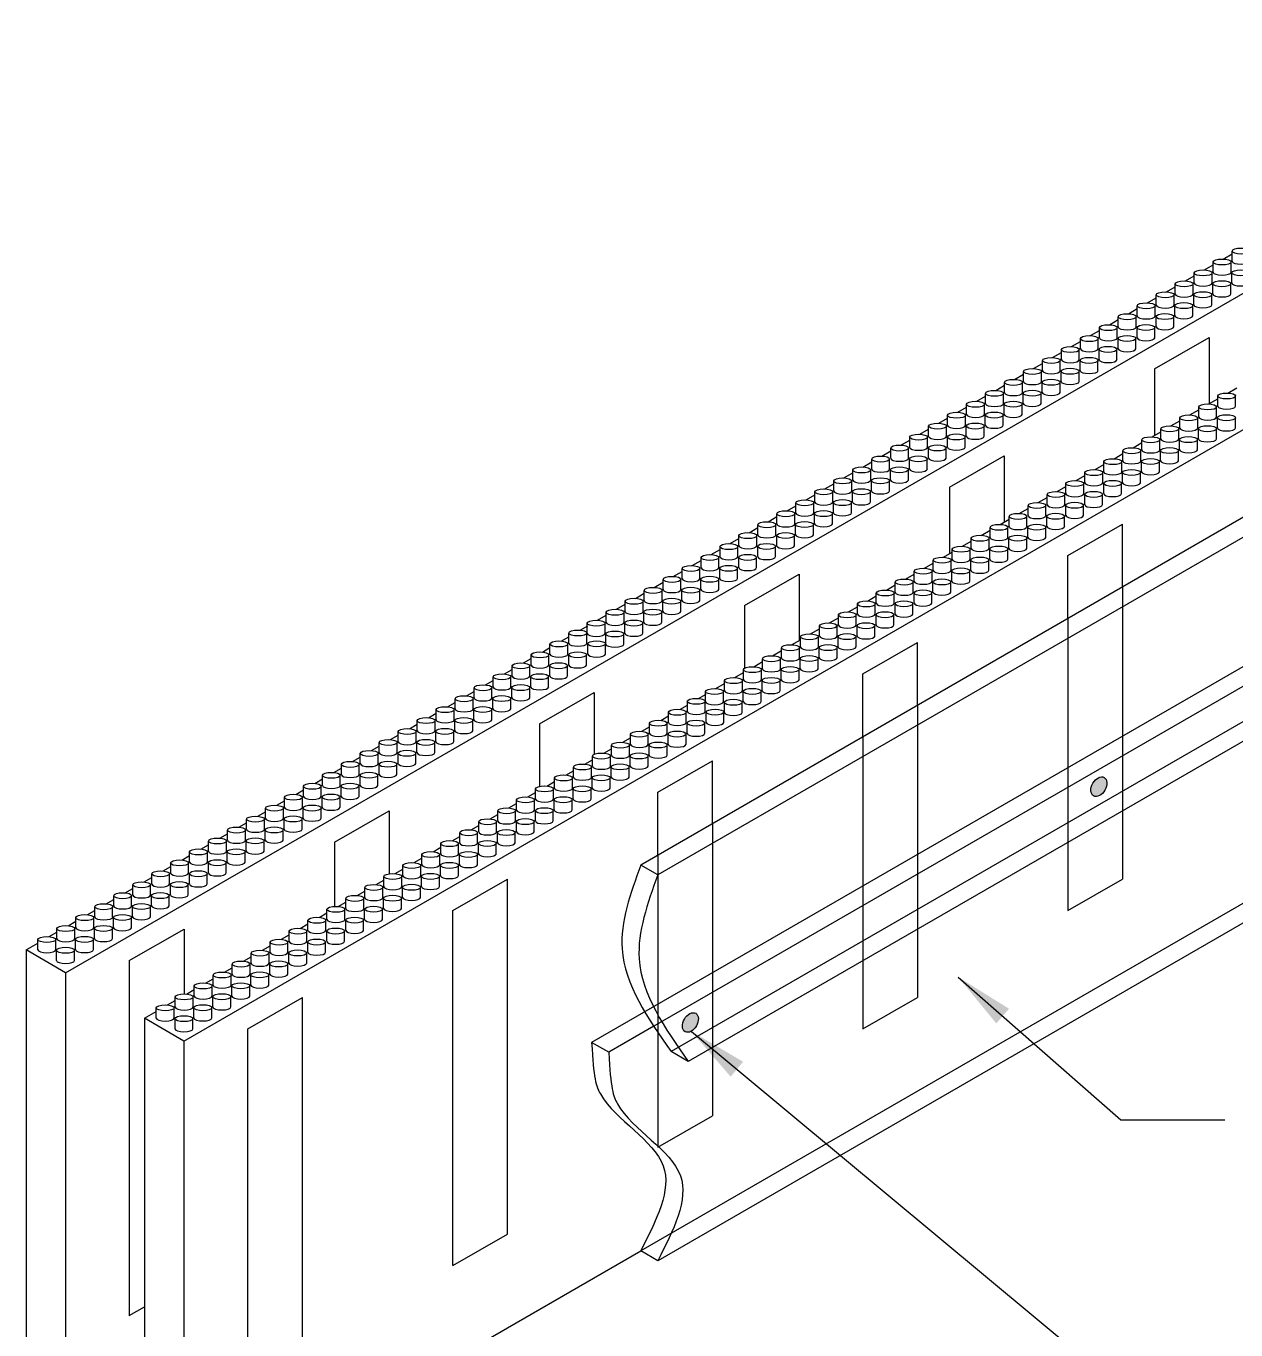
# Model space of a CAD drawing. Header units: inches. Extents: x 588 to 708, y 95 to 206.
# Drawn here: x 588.4 to 619.06, y 168.05 to 201.1 of the extents above; entities that cross this region are included whole.
import ezdxf

# ---------------------------------------------------------------- set-up
doc = ezdxf.new("R2010")
doc.units = ezdxf.units.IN
doc.header["$MEASUREMENT"] = 0
for name, color, linetype in [('LAYER 12', 12, 'Continuous'), ('LAYER 2', 2, 'Continuous'), ('LAYER 8', 8, 'Continuous')]:
    doc.layers.add(name, color=color, linetype=linetype)
doc.styles.add('NOTES', font='simplex.shx', dxfattribs={"height": 1})
doc.dimstyles.new('DIM-12$7', dxfattribs={"dimscale": 12, "dimtxt": 0.09375, "dimasz": 0.125, "dimexe": 0.1875, "dimexo": 0.0625, "dimgap": 0.0625, "dimtad": 0, "dimtih": 1, "dimtoh": 1, "dimdec": 4, "dimzin": 3, "dimdsep": 46, "dimlunit": 4, "dimtxsty": 'NOTES', "dimcen": 0.0625, "dimadec": 0, "dimazin": 0, "dimtfac": 1, "dimtdec": 4, "dimtofl": 0, "dimtmove": 0, "dimatfit": 3, "dimfxl": 1, "dimfrac": 2, "dimtolj": 1, "dimtzin": 0, "dimarcsym": 0})

msp = doc.modelspace()

# ---------------------------------------------------------------- hatches: boundary and pattern name
at = {"layer": 'LAYER 2'}
h = msp.add_hatch(color=256, dxfattribs=at)
edge = h.paths.add_edge_path()
edge.add_ellipse((615.584, 181.818), major_axis=(0.134, 0.233), ratio=0.652763, start_angle=0, end_angle=360)
h = msp.add_hatch(color=256, dxfattribs=at)
edge = h.paths.add_edge_path()
edge.add_ellipse((605.231, 175.84), major_axis=(0.134, 0.233), ratio=0.652763, start_angle=0, end_angle=360)

# ---------------------------------------------------------------- linework, layer by layer
at = {"layer": 'LAYER 12'}
for p, q in [((618.96, 195.139), (618.96, 195.398)), ((618.479, 194.861), (618.479, 195.12)), ((618.932, 194.861), (618.932, 195.12)), ((617.999, 194.584), (617.999, 194.843)), ((618.452, 194.584), (618.452, 194.843)), ((618.954, 194.588), (618.954, 194.846)), ((617.518, 194.306), (617.518, 194.565)), ((617.971, 194.306), (617.971, 194.565)), ((618.473, 194.31), (618.473, 194.569)), ((618.926, 194.31), (618.926, 194.569)), ((617.037, 194.029), (617.037, 194.288)), ((617.49, 194.029), (617.49, 194.288)), ((617.992, 194.033), (617.992, 194.291)), ((618.445, 194.033), (618.445, 194.291)), ((616.076, 193.474), (616.076, 193.733)), ((616.529, 193.474), (616.529, 193.733)), ((616.557, 193.751), (616.557, 194.01)), ((617.01, 193.751), (617.01, 194.01)), ((617.031, 193.478), (617.031, 193.736)), ((617.484, 193.478), (617.484, 193.736)), ((617.512, 193.755), (617.512, 194.014)), ((617.965, 193.755), (617.965, 194.014)), ((615.595, 193.196), (615.595, 193.455)), ((616.048, 193.196), (616.048, 193.455)), ((616.55, 193.2), (616.55, 193.459)), ((617.003, 193.2), (617.003, 193.459)), ((633.965, 193.369), (602.729, 175.334)), ((634.398, 193.119), (604.304, 175.744)), ((615.115, 192.919), (615.115, 193.178)), ((615.568, 192.919), (615.568, 193.178)), ((616.07, 192.922), (616.07, 193.181)), ((616.523, 192.922), (616.523, 193.181)), ((614.634, 192.641), (614.634, 192.9)), ((615.087, 192.641), (615.087, 192.9)), ((615.589, 192.645), (615.589, 192.904)), ((616.042, 192.645), (616.042, 192.904)), ((614.153, 192.364), (614.153, 192.623)), ((614.606, 192.364), (614.606, 192.623)), ((615.108, 192.367), (615.108, 192.626)), ((615.561, 192.367), (615.561, 192.626)), ((613.192, 191.809), (613.192, 192.068)), ((613.645, 191.809), (613.645, 192.068)), ((613.673, 192.086), (613.673, 192.345)), ((614.126, 192.086), (614.126, 192.345)), ((614.147, 191.812), (614.147, 192.071)), ((614.6, 191.812), (614.6, 192.071)), ((614.628, 192.09), (614.628, 192.349)), ((615.081, 192.09), (615.081, 192.349)), ((633.532, 191.722), (604.744, 175.101)), ((612.711, 191.531), (612.711, 191.79)), ((613.164, 191.531), (613.164, 191.79)), ((613.666, 191.535), (613.666, 191.794)), ((614.119, 191.535), (614.119, 191.794)), ((618.595, 191.464), (618.595, 191.723)), ((619.048, 191.464), (619.048, 191.723)), ((612.231, 191.254), (612.231, 191.513)), ((612.684, 191.254), (612.684, 191.513)), ((613.186, 191.257), (613.186, 191.516)), ((613.639, 191.257), (613.639, 191.516)), ((618.115, 191.187), (618.115, 191.446)), ((618.568, 191.187), (618.568, 191.446)), ((611.75, 190.976), (611.75, 191.235)), ((612.203, 190.976), (612.203, 191.235)), ((612.705, 190.98), (612.705, 191.239)), ((613.158, 190.98), (613.158, 191.239)), ((617.634, 190.909), (617.634, 191.168)), ((618.087, 190.909), (618.087, 191.168)), ((618.589, 190.913), (618.589, 191.172)), ((619.042, 190.913), (619.042, 191.172)), ((611.269, 190.699), (611.269, 190.958)), ((611.722, 190.699), (611.722, 190.958)), ((612.224, 190.702), (612.224, 190.961)), ((612.677, 190.702), (612.677, 190.961)), ((617.153, 190.632), (617.153, 190.891)), ((617.606, 190.632), (617.606, 190.891)), ((618.108, 190.635), (618.108, 190.894)), ((618.561, 190.635), (618.561, 190.894)), ((610.308, 190.144), (610.308, 190.403)), ((610.761, 190.144), (610.761, 190.403)), ((611.242, 190.421), (611.242, 190.68)), ((611.263, 190.147), (611.263, 190.406)), ((611.716, 190.147), (611.716, 190.406)), ((611.744, 190.425), (611.744, 190.684)), ((612.197, 190.425), (612.197, 190.684)), ((616.673, 190.354), (616.673, 190.613)), ((617.126, 190.354), (617.126, 190.613)), ((617.628, 190.358), (617.628, 190.617)), ((618.081, 190.358), (618.081, 190.617)), ((609.827, 189.866), (609.827, 190.125)), ((610.28, 189.866), (610.28, 190.125)), ((610.782, 189.87), (610.782, 190.129)), ((611.235, 189.87), (611.235, 190.129)), ((616.192, 190.077), (616.192, 190.336)), ((616.645, 190.077), (616.645, 190.336)), ((617.147, 190.08), (617.147, 190.339)), ((617.6, 190.08), (617.6, 190.339)), ((609.347, 189.589), (609.347, 189.848)), ((609.8, 189.589), (609.8, 189.848)), ((610.302, 189.592), (610.302, 189.851)), ((610.755, 189.592), (610.755, 189.851)), ((615.231, 189.522), (615.231, 189.781)), ((615.684, 189.522), (615.684, 189.781)), ((615.711, 189.799), (615.711, 190.058)), ((616.164, 189.799), (616.164, 190.058)), ((616.186, 189.525), (616.186, 189.784)), ((616.639, 189.525), (616.639, 189.784)), ((616.666, 189.803), (616.666, 190.062)), ((617.119, 189.803), (617.119, 190.062)), ((608.866, 189.311), (608.866, 189.57)), ((609.319, 189.311), (609.319, 189.57)), ((609.821, 189.315), (609.821, 189.574)), ((610.274, 189.315), (610.274, 189.574)), ((614.75, 189.244), (614.75, 189.503)), ((615.203, 189.244), (615.203, 189.503)), ((615.705, 189.248), (615.705, 189.507)), ((616.158, 189.248), (616.158, 189.507)), ((608.385, 189.034), (608.385, 189.293)), ((608.838, 189.034), (608.838, 189.293)), ((609.34, 189.037), (609.34, 189.296)), ((609.793, 189.037), (609.793, 189.296)), ((614.269, 188.967), (614.269, 189.226)), ((614.722, 188.967), (614.722, 189.226)), ((615.224, 188.97), (615.224, 189.229)), ((615.677, 188.97), (615.677, 189.229)), ((607.905, 188.756), (607.905, 189.015)), ((608.358, 188.756), (608.358, 189.015)), ((608.379, 188.482), (608.379, 188.741)), ((608.832, 188.482), (608.832, 188.741)), ((608.86, 188.76), (608.86, 189.019)), ((609.313, 188.76), (609.313, 189.019)), ((613.789, 188.689), (613.789, 188.948)), ((614.242, 188.689), (614.242, 188.948)), ((614.744, 188.693), (614.744, 188.952)), ((615.197, 188.693), (615.197, 188.952)), ((607.396, 188.201), (607.396, 188.46)), ((607.424, 188.479), (607.424, 188.738)), ((607.877, 188.479), (607.877, 188.738)), ((607.898, 188.205), (607.898, 188.464)), ((608.351, 188.205), (608.351, 188.464)), ((613.308, 188.412), (613.308, 188.671)), ((613.761, 188.412), (613.761, 188.671)), ((614.263, 188.415), (614.263, 188.674)), ((614.716, 188.415), (614.716, 188.674)), ((606.463, 187.924), (606.463, 188.183)), ((606.916, 187.924), (606.916, 188.183)), ((607.418, 187.927), (607.418, 188.186)), ((607.871, 187.927), (607.871, 188.186)), ((612.347, 187.857), (612.347, 188.116)), ((612.8, 187.857), (612.8, 188.116)), ((612.827, 188.134), (612.827, 188.393)), ((613.28, 188.134), (613.28, 188.393)), ((613.302, 187.86), (613.302, 188.119)), ((613.755, 187.86), (613.755, 188.119)), ((613.782, 188.138), (613.782, 188.397)), ((614.235, 188.138), (614.235, 188.397)), ((605.982, 187.646), (605.982, 187.905)), ((606.435, 187.646), (606.435, 187.905)), ((606.937, 187.65), (606.937, 187.909)), ((607.39, 187.65), (607.39, 187.909)), ((611.866, 187.579), (611.866, 187.838)), ((612.319, 187.579), (612.319, 187.838)), ((612.821, 187.583), (612.821, 187.842)), ((613.274, 187.583), (613.274, 187.842)), ((605.501, 187.369), (605.501, 187.628)), ((605.954, 187.369), (605.954, 187.628)), ((606.456, 187.372), (606.456, 187.631)), ((606.909, 187.372), (606.909, 187.631)), ((611.385, 187.302), (611.385, 187.561)), ((611.838, 187.302), (611.838, 187.561)), ((612.34, 187.305), (612.34, 187.564)), ((612.793, 187.305), (612.793, 187.564)), ((633.965, 187.369), (603.972, 170.052)), ((605.021, 187.091), (605.021, 187.35)), ((605.474, 187.091), (605.474, 187.35)), ((605.976, 187.095), (605.976, 187.354)), ((606.429, 187.095), (606.429, 187.354)), ((610.905, 187.024), (610.905, 187.283)), ((611.358, 187.024), (611.358, 187.283)), ((611.86, 187.028), (611.86, 187.287)), ((612.313, 187.028), (612.313, 187.287)), ((604.059, 186.536), (604.059, 186.795)), ((604.512, 186.536), (604.512, 186.795)), ((604.54, 186.814), (604.54, 187.073)), ((604.993, 186.814), (604.993, 187.073)), ((605.014, 186.54), (605.014, 186.799)), ((605.467, 186.54), (605.467, 186.799)), ((605.495, 186.817), (605.495, 187.076)), ((605.948, 186.817), (605.948, 187.076)), ((610.424, 186.747), (610.424, 187.006)), ((610.877, 186.747), (610.877, 187.006)), ((611.379, 186.75), (611.379, 187.009)), ((611.832, 186.75), (611.832, 187.009)), ((616.183, 186.88), (616.183, 179.477)), ((603.579, 186.259), (603.579, 186.518)), ((604.032, 186.259), (604.032, 186.518)), ((604.534, 186.262), (604.534, 186.521)), ((604.987, 186.262), (604.987, 186.521)), ((609.463, 186.192), (609.463, 186.451)), ((609.916, 186.192), (609.916, 186.451)), ((609.943, 186.469), (609.943, 186.728)), ((610.396, 186.469), (610.396, 186.728)), ((610.418, 186.195), (610.418, 186.454)), ((610.871, 186.195), (610.871, 186.454)), ((610.898, 186.473), (610.898, 186.732)), ((611.351, 186.473), (611.351, 186.732)), ((603.098, 185.981), (603.098, 186.24)), ((603.551, 185.981), (603.551, 186.24)), ((604.053, 185.985), (604.053, 186.244)), ((604.506, 185.985), (604.506, 186.244)), ((608.982, 185.914), (608.982, 186.173)), ((609.435, 185.914), (609.435, 186.173)), ((609.937, 185.918), (609.937, 186.177)), ((610.39, 185.918), (610.39, 186.177)), ((602.617, 185.704), (602.617, 185.963)), ((603.07, 185.704), (603.07, 185.963)), ((603.572, 185.707), (603.572, 185.966)), ((604.026, 185.707), (604.026, 185.966)), ((608.501, 185.637), (608.501, 185.896)), ((608.954, 185.637), (608.954, 185.896)), ((609.456, 185.64), (609.456, 185.899)), ((609.909, 185.64), (609.909, 185.899)), ((614.797, 186.08), (614.797, 178.677)), ((601.673, 185.177), (601.673, 185.436)), ((602.126, 185.177), (602.126, 185.436)), ((602.154, 185.455), (602.154, 185.714)), ((602.607, 185.455), (602.607, 185.714)), ((602.628, 185.181), (602.628, 185.44)), ((603.081, 185.181), (603.081, 185.44)), ((603.092, 185.43), (603.092, 185.689)), ((603.545, 185.43), (603.545, 185.689)), ((608.021, 185.359), (608.021, 185.618)), ((608.474, 185.359), (608.474, 185.618)), ((608.976, 185.363), (608.976, 185.622)), ((609.429, 185.363), (609.429, 185.622)), ((601.192, 184.9), (601.192, 185.159)), ((601.645, 184.9), (601.645, 185.159)), ((602.148, 184.903), (602.148, 185.162)), ((602.601, 184.903), (602.601, 185.162)), ((607.54, 185.082), (607.54, 185.341)), ((607.993, 185.082), (607.993, 185.341)), ((608.495, 185.085), (608.495, 185.344)), ((608.948, 185.085), (608.948, 185.344)), ((600.712, 184.622), (600.712, 184.881)), ((601.165, 184.622), (601.165, 184.881)), ((601.667, 184.626), (601.667, 184.885)), ((602.12, 184.626), (602.12, 184.885)), ((606.579, 184.527), (606.579, 184.785)), ((607.032, 184.527), (607.032, 184.785)), ((607.059, 184.804), (607.059, 185.063)), ((607.512, 184.804), (607.512, 185.063)), ((607.534, 184.53), (607.534, 184.789)), ((607.987, 184.53), (607.987, 184.789)), ((608.014, 184.808), (608.014, 185.067)), ((608.467, 184.808), (608.467, 185.067)), ((600.231, 184.345), (600.231, 184.604)), ((600.684, 184.345), (600.684, 184.604)), ((601.186, 184.348), (601.186, 184.607)), ((601.639, 184.348), (601.639, 184.607)), ((606.098, 184.249), (606.098, 184.508)), ((606.551, 184.249), (606.551, 184.508)), ((607.053, 184.253), (607.053, 184.512)), ((607.506, 184.253), (607.506, 184.512)), ((599.75, 184.067), (599.75, 184.326)), ((600.203, 184.067), (600.203, 184.326)), ((600.706, 184.071), (600.706, 184.33)), ((601.159, 184.071), (601.159, 184.33)), ((605.617, 183.972), (605.617, 184.23)), ((606.07, 183.972), (606.07, 184.23)), ((606.572, 183.975), (606.572, 184.234)), ((607.026, 183.975), (607.026, 184.234)), ((599.27, 183.79), (599.27, 184.049)), ((599.723, 183.79), (599.723, 184.049)), ((600.225, 183.793), (600.225, 184.052)), ((600.678, 183.793), (600.678, 184.052)), ((605.154, 183.723), (605.154, 183.982)), ((605.607, 183.723), (605.607, 183.982)), ((606.092, 183.698), (606.092, 183.957)), ((606.545, 183.698), (606.545, 183.957)), ((610.987, 183.88), (610.987, 176.477)), ((598.308, 183.235), (598.308, 183.494)), ((598.761, 183.235), (598.761, 183.494)), ((598.789, 183.512), (598.789, 183.771)), ((599.242, 183.512), (599.242, 183.771)), ((599.264, 183.238), (599.264, 183.497)), ((599.717, 183.238), (599.717, 183.497)), ((599.744, 183.516), (599.744, 183.775)), ((600.197, 183.516), (600.197, 183.775)), ((604.673, 183.445), (604.673, 183.704)), ((605.126, 183.445), (605.126, 183.704)), ((605.628, 183.449), (605.628, 183.708)), ((606.081, 183.449), (606.081, 183.708)), ((597.828, 182.957), (597.828, 183.216)), ((598.281, 182.957), (598.281, 183.216)), ((598.783, 182.961), (598.783, 183.22)), ((599.236, 182.961), (599.236, 183.22)), ((603.712, 182.89), (603.712, 183.149)), ((604.165, 182.89), (604.165, 183.149)), ((604.192, 183.168), (604.192, 183.427)), ((604.645, 183.168), (604.645, 183.427)), ((604.667, 182.894), (604.667, 183.153)), ((605.12, 182.894), (605.12, 183.153)), ((605.148, 183.171), (605.148, 183.43)), ((605.601, 183.171), (605.601, 183.43)), ((597.347, 182.68), (597.347, 182.939)), ((597.8, 182.68), (597.8, 182.939)), ((598.302, 182.683), (598.302, 182.942)), ((598.755, 182.683), (598.755, 182.942)), ((603.231, 182.613), (603.231, 182.872)), ((603.684, 182.613), (603.684, 182.872)), ((604.186, 182.616), (604.186, 182.875)), ((604.639, 182.616), (604.639, 182.875)), ((609.601, 183.08), (609.601, 175.677)), ((596.866, 182.402), (596.866, 182.661)), ((597.32, 182.402), (597.32, 182.661)), ((597.822, 182.406), (597.822, 182.665)), ((598.275, 182.406), (598.275, 182.665)), ((602.75, 182.335), (602.75, 182.594)), ((603.203, 182.335), (603.203, 182.594)), ((603.706, 182.339), (603.706, 182.598)), ((604.159, 182.339), (604.159, 182.598)), ((596.386, 182.125), (596.386, 182.384)), ((596.839, 182.125), (596.839, 182.384)), ((597.341, 182.128), (597.341, 182.387)), ((597.794, 182.128), (597.794, 182.387)), ((602.27, 182.058), (602.27, 182.317)), ((602.723, 182.058), (602.723, 182.317)), ((603.225, 182.061), (603.225, 182.32)), ((603.678, 182.061), (603.678, 182.32)), ((595.424, 181.57), (595.424, 181.829)), ((595.878, 181.57), (595.878, 181.829)), ((595.905, 181.847), (595.905, 182.106)), ((596.358, 181.847), (596.358, 182.106)), ((596.38, 181.573), (596.38, 181.832)), ((596.833, 181.573), (596.833, 181.832)), ((596.86, 181.851), (596.86, 182.11)), ((597.313, 181.851), (597.313, 182.11)), ((601.789, 181.78), (601.789, 182.039)), ((602.242, 181.78), (602.242, 182.039)), ((602.744, 181.784), (602.744, 182.043)), ((603.197, 181.784), (603.197, 182.043)), ((594.944, 181.292), (594.944, 181.551)), ((595.397, 181.292), (595.397, 181.551)), ((595.899, 181.296), (595.899, 181.555)), ((596.352, 181.296), (596.352, 181.555)), ((600.828, 181.225), (600.828, 181.484)), ((601.281, 181.225), (601.281, 181.484)), ((601.308, 181.503), (601.308, 181.762)), ((601.761, 181.503), (601.761, 181.762)), ((601.783, 181.229), (601.783, 181.488)), ((602.236, 181.229), (602.236, 181.488)), ((602.264, 181.506), (602.264, 181.765)), ((602.717, 181.506), (602.717, 181.765)), ((594.463, 181.015), (594.463, 181.274)), ((594.916, 181.015), (594.916, 181.274)), ((595.418, 181.018), (595.418, 181.277)), ((595.871, 181.018), (595.871, 181.277)), ((600.347, 180.948), (600.347, 181.207)), ((600.8, 180.948), (600.8, 181.207)), ((601.302, 180.951), (601.302, 181.21)), ((601.755, 180.951), (601.755, 181.21)), ((593.982, 180.737), (593.982, 180.996)), ((594.436, 180.737), (594.436, 180.996)), ((594.938, 180.741), (594.938, 181)), ((595.391, 180.741), (595.391, 181)), ((599.866, 180.67), (599.866, 180.929)), ((600.32, 180.67), (600.32, 180.929)), ((600.822, 180.674), (600.822, 180.933)), ((601.275, 180.674), (601.275, 180.933)), ((605.79, 180.88), (605.79, 173.477)), ((593.502, 180.46), (593.502, 180.719)), ((593.955, 180.46), (593.955, 180.719)), ((594.457, 180.463), (594.457, 180.722)), ((594.91, 180.463), (594.91, 180.722)), ((599.386, 180.393), (599.386, 180.652)), ((599.839, 180.393), (599.839, 180.652)), ((600.341, 180.396), (600.341, 180.655)), ((600.794, 180.396), (600.794, 180.655)), ((592.54, 179.905), (592.54, 180.164)), ((592.994, 179.905), (592.994, 180.164)), ((593.021, 180.182), (593.021, 180.441)), ((593.474, 180.182), (593.474, 180.441)), ((593.496, 179.908), (593.496, 180.167)), ((593.949, 179.908), (593.949, 180.167)), ((593.976, 180.186), (593.976, 180.445)), ((594.429, 180.186), (594.429, 180.445)), ((598.905, 180.115), (598.905, 180.374)), ((599.358, 180.115), (599.358, 180.374)), ((599.86, 180.119), (599.86, 180.378)), ((600.313, 180.119), (600.313, 180.378)), ((592.06, 179.627), (592.06, 179.886)), ((592.513, 179.627), (592.513, 179.886)), ((593.015, 179.631), (593.015, 179.89)), ((593.468, 179.631), (593.468, 179.89)), ((597.944, 179.56), (597.944, 179.819)), ((598.397, 179.56), (598.397, 179.819)), ((598.424, 179.838), (598.424, 180.097)), ((598.878, 179.838), (598.878, 180.097)), ((598.899, 179.564), (598.899, 179.823)), ((599.352, 179.564), (599.352, 179.823)), ((599.38, 179.841), (599.38, 180.1)), ((599.833, 179.841), (599.833, 180.1)), ((604.405, 180.08), (604.405, 172.677)), ((591.579, 179.35), (591.579, 179.609)), ((592.032, 179.35), (592.032, 179.609)), ((592.534, 179.353), (592.534, 179.612)), ((592.987, 179.353), (592.987, 179.612)), ((597.463, 179.283), (597.463, 179.542)), ((597.916, 179.283), (597.916, 179.542)), ((598.418, 179.286), (598.418, 179.545)), ((598.871, 179.286), (598.871, 179.545)), ((591.098, 179.072), (591.098, 179.331)), ((591.552, 179.072), (591.552, 179.331)), ((592.054, 179.076), (592.054, 179.335)), ((592.507, 179.076), (592.507, 179.335)), ((596.982, 179.005), (596.982, 179.264)), ((597.436, 179.005), (597.436, 179.264)), ((597.938, 179.009), (597.938, 179.268)), ((598.391, 179.009), (598.391, 179.268)), ((614.797, 178.677), (616.183, 179.477)), ((590.618, 178.795), (590.618, 179.054)), ((591.071, 178.795), (591.071, 179.054)), ((591.573, 178.798), (591.573, 179.057)), ((592.026, 178.798), (592.026, 179.057)), ((596.502, 178.728), (596.502, 178.987)), ((596.955, 178.728), (596.955, 178.987)), ((597.457, 178.731), (597.457, 178.99)), ((597.91, 178.731), (597.91, 178.99)), ((589.657, 178.24), (589.657, 178.499)), ((590.11, 178.24), (590.11, 178.499)), ((590.137, 178.517), (590.137, 178.776)), ((590.59, 178.517), (590.59, 178.776)), ((590.612, 178.243), (590.612, 178.502)), ((591.065, 178.243), (591.065, 178.502)), ((591.092, 178.521), (591.092, 178.78)), ((591.545, 178.521), (591.545, 178.78)), ((596.021, 178.45), (596.021, 178.709)), ((596.474, 178.45), (596.474, 178.709)), ((596.976, 178.454), (596.976, 178.713)), ((597.429, 178.454), (597.429, 178.713)), ((589.176, 177.962), (589.176, 178.221)), ((589.629, 177.962), (589.629, 178.221)), ((590.131, 177.966), (590.131, 178.225)), ((590.584, 177.966), (590.584, 178.225)), ((595.54, 178.173), (595.54, 178.432)), ((595.994, 178.173), (595.994, 178.432)), ((596.496, 178.176), (596.496, 178.435)), ((596.949, 178.176), (596.949, 178.435)), ((588.695, 177.685), (588.695, 177.943)), ((589.148, 177.685), (589.148, 177.943)), ((589.65, 177.688), (589.65, 177.947)), ((590.103, 177.688), (590.103, 177.947)), ((594.579, 177.618), (594.579, 177.876)), ((595.032, 177.618), (595.032, 177.876)), ((595.06, 177.895), (595.06, 178.154)), ((595.513, 177.895), (595.513, 178.154)), ((595.534, 177.621), (595.534, 177.88)), ((595.987, 177.621), (595.987, 177.88)), ((596.015, 177.899), (596.015, 178.158)), ((596.468, 177.899), (596.468, 178.158)), ((589.17, 177.411), (589.17, 177.67)), ((589.623, 177.411), (589.623, 177.67)), ((594.098, 177.34), (594.098, 177.599)), ((594.552, 177.34), (594.552, 177.599)), ((595.054, 177.344), (595.054, 177.603)), ((595.507, 177.344), (595.507, 177.603)), ((593.618, 177.063), (593.618, 177.321)), ((594.071, 177.063), (594.071, 177.321)), ((594.573, 177.066), (594.573, 177.325)), ((595.026, 177.066), (595.026, 177.325)), ((593.137, 176.785), (593.137, 177.044)), ((593.59, 176.785), (593.59, 177.044)), ((594.092, 176.789), (594.092, 177.048)), ((594.545, 176.789), (594.545, 177.048)), ((592.657, 176.508), (592.657, 176.766)), ((593.11, 176.508), (593.11, 176.766)), ((593.612, 176.511), (593.612, 176.77)), ((594.065, 176.511), (594.065, 176.77)), ((591.695, 175.953), (591.695, 176.211)), ((592.148, 175.953), (592.148, 176.211)), ((592.176, 176.23), (592.176, 176.489)), ((592.629, 176.23), (592.629, 176.489)), ((592.65, 175.956), (592.65, 176.215)), ((593.103, 175.956), (593.103, 176.215)), ((593.131, 176.234), (593.131, 176.493)), ((593.584, 176.234), (593.584, 176.493)), ((609.601, 175.677), (610.987, 176.477)), ((592.17, 175.679), (592.17, 175.937)), ((592.623, 175.679), (592.623, 175.937)), ((604.405, 172.677), (605.79, 173.477))]:
    msp.add_line(p, q, dxfattribs=at)
for centre in [(619.186, 195.398), (618.706, 195.12), (618.225, 194.843), (619.18, 194.846), (617.264, 194.288), (617.744, 194.565), (618.219, 194.291), (618.7, 194.569), (616.783, 194.01), (617.738, 194.014), (616.302, 193.733), (617.258, 193.736), (615.822, 193.455), (616.777, 193.459), (615.341, 193.178), (616.296, 193.181), (614.86, 192.9), (615.816, 192.904), (613.899, 192.345), (614.38, 192.623), (614.854, 192.349), (615.335, 192.626), (613.418, 192.068), (614.374, 192.071), (612.938, 191.79), (613.893, 191.794), (618.822, 191.723), (612.457, 191.513), (613.412, 191.516), (618.341, 191.446), (611.976, 191.235), (612.932, 191.239), (617.86, 191.168), (618.816, 191.172), (611.015, 190.68), (611.496, 190.958), (611.97, 190.684), (612.451, 190.961), (617.38, 190.891), (618.335, 190.894), (610.534, 190.403), (611.49, 190.406), (616.418, 190.336), (616.899, 190.613), (617.374, 190.339), (617.854, 190.617), (610.054, 190.125), (611.009, 190.129), (615.938, 190.058), (616.893, 190.062), (609.573, 189.848), (610.528, 189.851), (615.457, 189.781), (616.412, 189.784), (609.092, 189.57), (610.048, 189.574), (614.976, 189.503), (615.932, 189.507), (608.131, 189.015), (608.612, 189.293), (609.086, 189.019), (609.567, 189.296), (614.496, 189.226), (615.451, 189.229), (607.65, 188.738), (608.606, 188.741), (613.534, 188.671), (614.015, 188.948), (614.49, 188.674), (614.97, 188.952), (607.17, 188.46), (608.125, 188.464), (613.054, 188.393), (614.009, 188.397), (606.689, 188.183), (607.644, 188.186), (612.573, 188.116), (613.528, 188.119), (606.208, 187.905), (607.164, 187.909), (612.092, 187.838), (613.048, 187.842), (605.247, 187.35), (605.728, 187.628), (606.202, 187.354), (606.683, 187.631), (611.612, 187.561), (612.567, 187.564), (604.766, 187.073), (605.722, 187.076), (611.131, 187.283), (612.086, 187.287), (604.286, 186.795), (605.241, 186.799), (610.17, 186.728), (610.65, 187.006), (611.125, 186.732), (611.606, 187.009), (603.805, 186.518), (604.76, 186.521), (609.689, 186.451), (610.644, 186.454), (603.325, 186.24), (604.28, 186.244), (609.208, 186.173), (610.164, 186.177), (602.38, 185.714), (602.844, 185.963), (603.799, 185.966), (608.728, 185.896), (609.683, 185.899), (601.9, 185.436), (602.855, 185.44), (603.318, 185.689), (608.247, 185.618), (609.202, 185.622), (601.419, 185.159), (602.374, 185.162), (607.286, 185.063), (607.766, 185.341), (608.241, 185.067), (608.722, 185.344), (600.938, 184.881), (601.893, 184.885), (606.805, 184.785), (607.76, 184.789), (600.458, 184.604), (601.413, 184.607), (606.325, 184.508), (607.28, 184.512), (599.496, 184.049), (599.977, 184.326), (600.451, 184.052), (600.932, 184.33), (605.844, 184.23), (606.799, 184.234), (599.016, 183.771), (599.971, 183.775), (605.38, 183.982), (605.855, 183.708), (606.318, 183.957), (598.535, 183.494), (599.49, 183.497), (604.419, 183.427), (604.9, 183.704), (605.374, 183.43), (598.054, 183.216), (599.009, 183.22), (603.938, 183.149), (604.893, 183.153), (597.574, 182.939), (598.529, 182.942), (603.458, 182.872), (604.413, 182.875), (597.093, 182.661), (597.567, 182.387), (598.048, 182.665), (602.977, 182.594), (603.932, 182.598), (596.132, 182.106), (596.612, 182.384), (597.087, 182.11), (602.496, 182.317), (603.451, 182.32), (595.651, 181.829), (596.606, 181.832), (601.535, 181.762), (602.016, 182.039), (602.49, 181.765), (602.971, 182.043), (595.17, 181.551), (596.125, 181.555), (601.054, 181.484), (602.009, 181.488), (594.69, 181.274), (595.645, 181.277), (600.574, 181.207), (601.529, 181.21), (594.209, 180.996), (595.164, 181), (600.093, 180.929), (601.048, 180.933), (593.248, 180.441), (593.728, 180.719), (594.203, 180.445), (594.683, 180.722), (599.612, 180.652), (600.567, 180.655), (592.767, 180.164), (593.722, 180.167), (598.651, 180.097), (599.132, 180.374), (599.606, 180.1), (600.087, 180.378), (592.286, 179.886), (593.241, 179.89), (598.17, 179.819), (599.125, 179.823), (591.806, 179.609), (592.761, 179.612), (597.69, 179.542), (598.645, 179.545), (591.325, 179.331), (592.28, 179.335), (597.209, 179.264), (598.164, 179.268), (590.364, 178.776), (590.844, 179.054), (591.319, 178.78), (591.799, 179.057), (596.728, 178.987), (597.683, 178.99), (589.883, 178.499), (590.838, 178.502), (595.767, 178.432), (596.248, 178.709), (596.722, 178.435), (597.203, 178.713), (589.402, 178.221), (590.358, 178.225), (595.286, 178.154), (596.241, 178.158), (588.922, 177.943), (589.877, 177.947), (594.806, 177.876), (595.761, 177.88), (589.396, 177.67), (594.325, 177.599), (595.28, 177.603), (593.844, 177.321), (594.799, 177.325), (592.883, 176.766), (593.364, 177.044), (593.838, 176.77), (594.319, 177.048), (592.402, 176.489), (593.358, 176.493), (591.922, 176.211), (592.877, 176.215), (592.396, 175.937)]:
    msp.add_ellipse(centre, major_axis=(0.227, 0), ratio=0.333333, dxfattribs=at)
for centre in [(619.186, 195.139), (618.706, 194.861), (618.225, 194.584), (619.18, 194.588), (617.744, 194.306), (618.219, 194.033), (618.7, 194.31), (616.783, 193.751), (617.264, 194.029), (617.738, 193.755), (616.302, 193.474), (617.258, 193.478), (615.822, 193.196), (616.777, 193.2), (615.341, 192.919), (616.296, 192.922), (614.86, 192.641), (615.816, 192.645), (613.899, 192.086), (614.38, 192.364), (614.854, 192.09), (615.335, 192.367), (613.418, 191.809), (614.374, 191.812), (612.938, 191.531), (613.893, 191.535), (618.822, 191.464), (612.457, 191.254), (613.412, 191.257), (618.341, 191.187), (611.976, 190.976), (612.932, 190.98), (617.86, 190.909), (618.816, 190.913), (611.015, 190.421), (611.496, 190.699), (611.97, 190.425), (612.451, 190.702), (617.38, 190.632), (618.335, 190.635), (610.534, 190.144), (611.49, 190.147), (616.418, 190.077), (616.899, 190.354), (617.374, 190.08), (617.854, 190.358), (610.054, 189.866), (611.009, 189.87), (615.938, 189.799), (616.893, 189.803), (609.573, 189.589), (610.528, 189.592), (615.457, 189.522), (616.412, 189.525), (609.092, 189.311), (610.048, 189.315), (614.976, 189.244), (615.932, 189.248), (608.131, 188.756), (608.612, 189.034), (609.086, 188.76), (609.567, 189.037), (614.496, 188.967), (615.451, 188.97), (607.65, 188.479), (608.606, 188.482), (613.534, 188.412), (614.015, 188.689), (614.49, 188.415), (614.97, 188.693), (607.17, 188.201), (608.125, 188.205), (613.054, 188.134), (614.009, 188.138), (606.689, 187.924), (607.644, 187.927), (612.573, 187.857), (613.528, 187.86), (606.208, 187.646), (607.164, 187.65), (612.092, 187.579), (613.048, 187.583), (605.247, 187.091), (605.728, 187.369), (606.202, 187.095), (606.683, 187.372), (611.612, 187.302), (612.567, 187.305), (604.766, 186.814), (605.722, 186.817), (611.131, 187.024), (612.086, 187.028), (604.286, 186.536), (605.241, 186.54), (610.17, 186.469), (610.65, 186.747), (611.125, 186.473), (611.606, 186.75), (603.805, 186.259), (604.76, 186.262), (609.689, 186.192), (610.644, 186.195), (603.325, 185.981), (604.28, 185.985), (609.208, 185.914), (610.164, 185.918), (602.38, 185.455), (602.844, 185.704), (603.799, 185.707), (608.728, 185.637), (609.683, 185.64), (601.9, 185.177), (602.855, 185.181), (603.318, 185.43), (608.247, 185.359), (609.202, 185.363), (601.419, 184.9), (602.374, 184.903), (607.286, 184.804), (607.766, 185.082), (608.241, 184.808), (608.722, 185.085), (600.938, 184.622), (601.893, 184.626), (606.805, 184.527), (607.76, 184.53), (600.458, 184.345), (601.413, 184.348), (606.325, 184.249), (607.28, 184.253), (599.496, 183.79), (599.977, 184.067), (600.451, 183.793), (600.932, 184.071), (605.844, 183.972), (606.799, 183.975), (599.016, 183.512), (599.971, 183.516), (605.38, 183.723), (606.318, 183.698), (598.535, 183.235), (599.49, 183.238), (604.419, 183.168), (604.9, 183.445), (605.374, 183.171), (605.855, 183.449), (598.054, 182.957), (599.009, 182.961), (603.938, 182.89), (604.893, 182.894), (597.574, 182.68), (598.529, 182.683), (603.458, 182.613), (604.413, 182.616), (597.093, 182.402), (598.048, 182.406), (602.977, 182.335), (603.932, 182.339), (596.132, 181.847), (596.612, 182.125), (597.087, 181.851), (597.567, 182.128), (602.496, 182.058), (603.451, 182.061), (595.651, 181.57), (596.606, 181.573), (601.535, 181.503), (602.016, 181.78), (602.49, 181.506), (602.971, 181.784), (595.17, 181.292), (596.125, 181.296), (601.054, 181.225), (602.009, 181.229), (594.69, 181.015), (595.645, 181.018), (600.574, 180.948), (601.529, 180.951), (594.209, 180.737), (595.164, 180.741), (600.093, 180.67), (601.048, 180.674), (593.248, 180.182), (593.728, 180.46), (594.203, 180.186), (594.683, 180.463), (599.612, 180.393), (600.567, 180.396), (592.767, 179.905), (593.722, 179.908), (598.651, 179.838), (599.132, 180.115), (599.606, 179.841), (600.087, 180.119), (592.286, 179.627), (593.241, 179.631), (598.17, 179.56), (599.125, 179.564), (591.806, 179.35), (592.761, 179.353), (597.69, 179.283), (598.645, 179.286), (591.325, 179.072), (592.28, 179.076), (597.209, 179.005), (598.164, 179.009), (590.364, 178.517), (590.844, 178.795), (591.319, 178.521), (591.799, 178.798), (596.728, 178.728), (597.683, 178.731), (589.883, 178.24), (590.838, 178.243), (595.767, 178.173), (596.248, 178.45), (596.722, 178.176), (597.203, 178.454), (589.402, 177.962), (590.358, 177.966), (595.286, 177.895), (596.241, 177.899), (588.922, 177.685), (589.877, 177.688), (594.806, 177.618), (595.761, 177.621), (589.396, 177.411), (594.325, 177.34), (595.28, 177.344), (593.844, 177.063), (594.799, 177.066), (593.364, 176.785), (593.838, 176.511), (594.319, 176.789), (592.402, 176.23), (592.883, 176.508), (593.358, 176.234), (591.922, 175.953), (592.877, 175.956), (592.396, 175.679)]:
    msp.add_ellipse(centre, major_axis=(0.227, 0), ratio=0.333333, start_param=3.141593, end_param=6.283185, dxfattribs=at)
at = {"layer": 'LAYER 2'}
for p, q in [((589.396, 177.101), (630.965, 201.101)), ((592.396, 175.369), (633.965, 199.369)), ((633.965, 197.147), (603.972, 179.83)), ((634.398, 196.897), (604.405, 179.58)), ((618.256, 194.918), (618.479, 195.047)), ((618.736, 195.195), (618.96, 195.324)), ((617.775, 194.64), (617.999, 194.769)), ((617.294, 194.363), (617.518, 194.492)), ((616.814, 194.085), (617.037, 194.214)), ((616.333, 193.808), (616.557, 193.937)), ((615.372, 193.253), (615.595, 193.382)), ((615.852, 193.53), (616.076, 193.659)), ((614.891, 192.975), (615.115, 193.104)), ((616.993, 192.409), (618.379, 193.209)), ((618.379, 193.209), (618.379, 191.525)), ((614.41, 192.698), (614.634, 192.827)), ((613.93, 192.42), (614.153, 192.549)), ((616.993, 192.409), (616.993, 190.725)), ((613.449, 192.143), (613.673, 192.272)), ((612.488, 191.588), (612.711, 191.717)), ((612.968, 191.865), (613.192, 191.994)), ((618.852, 191.798), (619.076, 191.927)), ((633.965, 191.472), (605.177, 174.851)), ((612.007, 191.31), (612.231, 191.439)), ((618.372, 191.521), (618.595, 191.65)), ((611.526, 191.033), (611.75, 191.162)), ((617.41, 190.966), (617.634, 191.095)), ((617.891, 191.243), (618.115, 191.372)), ((611.046, 190.755), (611.269, 190.884)), ((616.93, 190.688), (617.153, 190.817)), ((610.565, 190.478), (610.789, 190.607)), ((610.789, 190.421), (610.789, 190.68)), ((616.449, 190.411), (616.673, 190.54)), ((610.084, 190.2), (610.308, 190.329)), ((611.797, 189.409), (613.183, 190.209)), ((613.183, 190.209), (613.183, 188.525)), ((615.968, 190.133), (616.192, 190.262)), ((609.123, 189.645), (609.347, 189.774)), ((609.604, 189.922), (609.827, 190.052)), ((615.488, 189.856), (615.711, 189.985)), ((608.642, 189.367), (608.866, 189.496)), ((611.797, 189.409), (611.797, 187.725)), ((614.526, 189.3), (614.75, 189.43)), ((615.007, 189.578), (615.231, 189.707)), ((608.162, 189.09), (608.385, 189.219)), ((614.046, 189.023), (614.269, 189.152)), ((607.681, 188.812), (607.905, 188.941)), ((613.565, 188.745), (613.789, 188.874)), ((606.943, 188.201), (606.943, 188.46)), ((607.2, 188.535), (607.424, 188.664)), ((613.084, 188.468), (613.308, 188.597)), ((614.797, 187.677), (616.183, 188.477)), ((616.183, 186.88), (616.183, 188.477)), ((606.239, 187.98), (606.463, 188.109)), ((606.72, 188.257), (606.943, 188.386)), ((612.604, 188.19), (612.827, 188.319)), ((605.758, 187.702), (605.982, 187.831)), ((611.642, 187.635), (611.866, 187.764)), ((612.123, 187.913), (612.347, 188.042)), ((605.278, 187.425), (605.501, 187.554)), ((611.162, 187.358), (611.385, 187.487)), ((614.797, 186.08), (614.797, 187.677)), ((634.398, 187.119), (604.405, 169.802)), ((604.797, 187.147), (605.021, 187.276)), ((606.601, 186.409), (607.987, 187.209)), ((607.987, 187.209), (607.987, 185.525)), ((610.681, 187.08), (610.905, 187.209)), ((604.316, 186.87), (604.54, 186.999)), ((610.2, 186.803), (610.424, 186.932)), ((603.355, 186.315), (603.579, 186.444)), ((603.836, 186.592), (604.059, 186.721)), ((609.72, 186.525), (609.943, 186.654)), ((602.875, 186.037), (603.098, 186.166)), ((606.601, 186.409), (606.601, 184.818)), ((608.758, 185.97), (608.982, 186.099)), ((609.239, 186.248), (609.463, 186.377)), ((602.44, 185.787), (602.628, 185.895)), ((608.278, 185.693), (608.501, 185.822)), ((601.96, 185.509), (602.154, 185.621)), ((607.797, 185.415), (608.021, 185.544)), ((609.601, 184.677), (610.987, 185.477)), ((610.987, 183.88), (610.987, 185.477)), ((601.479, 185.232), (601.673, 185.344)), ((607.316, 185.138), (607.54, 185.267)), ((600.518, 184.677), (600.712, 184.789)), ((600.998, 184.954), (601.192, 185.066)), ((606.836, 184.86), (607.059, 184.989)), ((600.037, 184.399), (600.231, 184.511)), ((606.355, 184.583), (606.579, 184.712)), ((609.601, 183.08), (609.601, 184.677)), ((599.556, 184.122), (599.75, 184.234)), ((601.405, 183.409), (602.79, 184.209)), ((602.79, 184.209), (602.79, 182.637)), ((605.44, 184.055), (605.628, 184.163)), ((605.875, 184.305), (606.098, 184.434)), ((599.076, 183.844), (599.27, 183.956)), ((604.96, 183.777), (605.154, 183.889)), ((598.595, 183.567), (598.789, 183.679)), ((604.479, 183.5), (604.673, 183.612)), ((597.634, 183.011), (597.828, 183.124)), ((598.114, 183.289), (598.308, 183.401)), ((601.405, 183.409), (601.405, 181.823)), ((603.998, 183.222), (604.192, 183.334)), ((597.153, 182.734), (597.347, 182.846)), ((603.518, 182.945), (603.712, 183.057)), ((596.672, 182.456), (596.866, 182.569)), ((602.556, 182.389), (602.75, 182.502)), ((603.037, 182.667), (603.231, 182.779)), ((604.405, 181.677), (605.79, 182.477)), ((605.79, 180.88), (605.79, 182.477)), ((596.192, 182.179), (596.386, 182.291)), ((602.076, 182.112), (602.27, 182.224)), ((595.711, 181.901), (595.905, 182.014)), ((601.595, 181.834), (601.789, 181.947)), ((595.23, 181.624), (595.424, 181.736)), ((601.114, 181.557), (601.308, 181.669)), ((604.405, 180.08), (604.405, 181.677)), ((594.269, 181.069), (594.463, 181.181)), ((594.75, 181.346), (594.944, 181.459)), ((596.209, 180.409), (597.594, 181.209)), ((597.594, 181.209), (597.594, 179.61)), ((600.634, 181.279), (600.828, 181.392)), ((593.788, 180.791), (593.982, 180.904)), ((599.672, 180.724), (599.866, 180.837)), ((600.153, 181.002), (600.347, 181.114)), ((593.308, 180.514), (593.502, 180.626)), ((599.192, 180.447), (599.386, 180.559)), ((592.827, 180.236), (593.021, 180.348)), ((596.209, 180.409), (596.209, 178.783)), ((598.711, 180.169), (598.905, 180.282)), ((592.346, 179.959), (592.54, 180.071)), ((598.23, 179.892), (598.424, 180.004)), ((604.405, 179.58), (603.972, 179.83)), ((591.385, 179.404), (591.579, 179.516)), ((591.866, 179.681), (592.06, 179.793)), ((597.75, 179.614), (597.944, 179.726)), ((590.904, 179.126), (591.098, 179.238)), ((596.788, 179.059), (596.982, 179.171)), ((597.269, 179.337), (597.463, 179.449)), ((599.209, 178.677), (600.594, 179.477)), ((600.594, 170.477), (600.594, 179.477)), ((590.424, 178.849), (590.618, 178.961)), ((596.308, 178.782), (596.502, 178.894)), ((589.943, 178.571), (590.137, 178.683)), ((595.827, 178.504), (596.021, 178.616)), ((599.209, 169.677), (599.209, 178.677)), ((589.462, 178.294), (589.657, 178.406)), ((591.012, 177.409), (592.398, 178.209)), ((592.398, 178.209), (592.398, 176.564)), ((595.346, 178.227), (595.54, 178.339)), ((588.396, 177.678), (588.695, 177.851)), ((588.982, 178.016), (589.176, 178.128)), ((594.866, 177.949), (595.06, 178.061)), ((588.396, 177.678), (588.396, 165.678)), ((589.396, 177.101), (588.396, 177.678)), ((593.904, 177.394), (594.098, 177.506)), ((594.385, 177.672), (594.579, 177.784)), ((591.012, 177.409), (591.012, 168.403)), ((593.424, 177.117), (593.618, 177.229)), ((589.396, 177.101), (589.396, 165.101)), ((592.943, 176.839), (593.137, 176.951)), ((592.462, 176.562), (592.657, 176.674)), ((591.982, 176.284), (592.176, 176.396)), ((594.012, 175.677), (595.398, 176.477)), ((595.398, 167.477), (595.398, 176.477)), ((591.396, 175.946), (591.695, 176.119)), ((591.396, 175.946), (591.396, 163.946)), ((592.396, 175.369), (591.396, 175.946)), ((594.012, 166.677), (594.012, 175.677)), ((604.304, 175.744), (603.162, 175.084)), ((592.396, 175.369), (592.396, 163.369)), ((603.162, 175.084), (602.729, 175.334)), ((605.177, 174.851), (604.744, 175.101)), ((599.209, 169.677), (600.594, 170.477)), ((592.396, 163.369), (603.972, 170.052)), ((604.405, 169.802), (603.972, 170.052)), ((591.012, 168.409), (591.396, 168.63))]:
    msp.add_line(p, q, dxfattribs=at)
for centre in [(615.584, 181.818), (605.231, 175.84)]:
    msp.add_ellipse(centre, major_axis=(0.134, 0.233), ratio=0.652763, dxfattribs=at)
for points, knots in [([(603.972, 179.83), (603.713, 179.111), (603.111, 177.437), (604.151, 175.95), (604.744, 175.101)], [0, 0, 0, 0, 2.175572, 5.062967, 5.062967, 5.062967, 5.062967]), ([(604.405, 179.58), (604.146, 178.861), (603.544, 177.187), (604.584, 175.7), (605.177, 174.851)], [0, 0, 0, 0, 2.175572, 5.062967, 5.062967, 5.062967, 5.062967]), ([(602.729, 175.334), (602.776, 174.422), (603.08, 173.474), (605.191, 172.433), (604.367, 170.823), (603.972, 170.052)], [5.289158, 5.289158, 5.289158, 5.289158, 5.954108, 8.375659, 10.603685, 10.603685, 10.603685, 10.603685]), ([(603.162, 175.084), (603.209, 174.172), (603.513, 173.224), (605.624, 172.183), (604.8, 170.573), (604.405, 169.802)], [5.289158, 5.289158, 5.289158, 5.289158, 5.954108, 8.375659, 10.603685, 10.603685, 10.603685, 10.603685])]:
    msp.add_open_spline(points, degree=3, knots=knots, dxfattribs=at)

# ---------------------------------------------------------------- leaders
at = {"layer": 'LAYER 8'}
for points in [[(612.018, 176.992), (616.139, 173.375), (618.775, 173.375)], [(605.257, 175.615), (616.139, 166.562), (618.775, 166.562)]]:
    msp.add_leader(points, dimstyle='DIM-12$7', dxfattribs=at)

doc.saveas('drawing.dxf')
